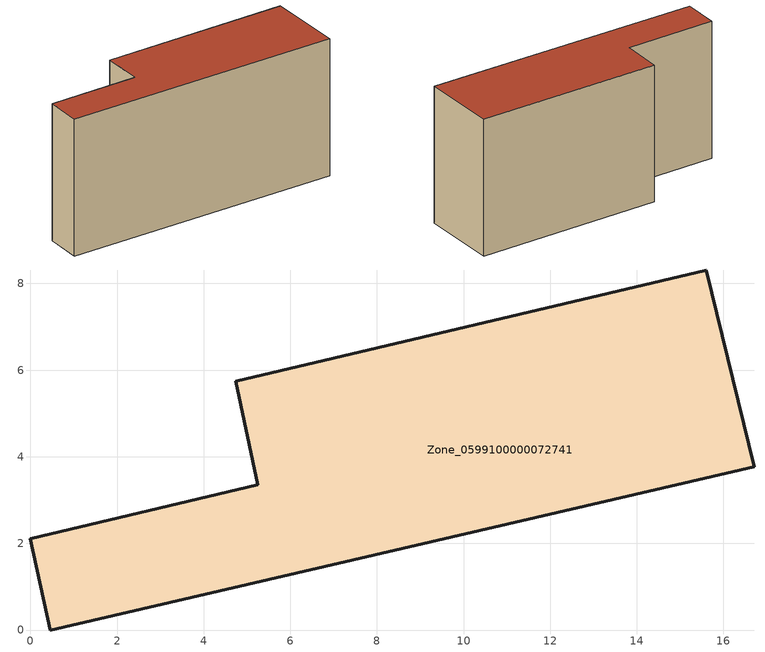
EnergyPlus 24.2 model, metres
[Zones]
Zone_0599100000072741
 floor ground (C_G): 15.61,8.31 16.71,3.77 0.46,0 0,2.11 5.25,3.35 4.74,5.74 z0
 wall outside (C_F): 16.71,3.77 15.61,8.31 4.74,5.74 5.25,3.35 0,2.11 0.46,0 16.71,3.77 z0:8.34
 roof outside (C_R): 0.46,0 16.71,3.77 15.61,8.31 4.74,5.74 5.25,3.35 0,2.11 z8.34
[BUILDING]
Pand.0599100000072741: North Axis=0; Terrain=City; Loads Convergence Tolerance Value=0.04; Temperature Convergence Tolerance Value=0.4; Solar Distribution=FullExterior; Maximum Number of Warmup Days=25; Minimum Number of Warmup Days=1
[Site:Location]
Rotterdam.The.Hague.AP_ZH_NLD Design_Conditions: Latitude=51.96; Longitude=4.45; Time Zone=1; Elevation=-4.5
[SITE:GROUNDTEMPERATURE:BUILDINGSURFACE]
18, 18, 18, 18, 18, 18, 18, 18, 18, 18, 18, 18
[MATERIAL] Thermal Absorptance=0.9; Solar Absorptance=0.7; Visible Absorptance=0.7
Name | Roughness | Thickness | Conductivity | Density | Specific Heat
G.TI.1946 | MediumSmooth | 0.15 | 1 | 540 | 1210
F.TI.1946 | Rough | 0.3 | 0.857143 | 1920 | 840
R.TI.1946 | MediumRough | 0.2 | 0.1 | 1500 | 1000
[CONSTRUCTION]
C_G: G.TI.1946
C_F: F.TI.1946
C_R: R.TI.1946
[ZONE]
Zone_0599100000072741: Type=1; Multiplier=1; Ceiling Height=Autocalculate; Volume=Autocalculate; Floor Area=autocalculate; Part of Total Floor Area=Yes
[ZONEINFILTRATION:DESIGNFLOWRATE]
Infil_Zone_0599100000072741: Zone or ZoneList or Space or SpaceList=Zone_0599100000072741; Schedule=AlwaysOn; Design Flow Rate Calculation Method=Flow/Area; Flow Rate per Floor Area=0.003; Constant Term Coefficient=1; Temperature Term Coefficient=0; Velocity Term Coefficient=0; Velocity Squared Term Coefficient=0
[HVACTEMPLATE:ZONE:IDEALLOADSAIRSYSTEM]
Zone_0599100000072741: Maximum Heating Supply Air Temperature=50; Minimum Cooling Supply Air Temperature=13; Maximum Heating Supply Air Humidity Ratio=0.0156; Minimum Cooling Supply Air Humidity Ratio=0.0077; Heating Limit=NoLimit; Cooling Limit=NoLimit; Dehumidification Control Type=ConstantSensibleHeatRatio; Cooling Sensible Heat Ratio=0.7; Dehumidification Setpoint=60; Humidification Control Type=None; Humidification Setpoint=30; Outdoor Air Method=None; Outdoor Air Flow Rate per Person=0.00944; Outdoor Air Flow Rate per Zone Floor Area=0; Outdoor Air Flow Rate per Zone=0; Demand Controlled Ventilation Type=None; Outdoor Air Economizer Type=NoEconomizer; Heat Recovery Type=None; Sensible Heat Recovery Effectiveness=0.7; Latent Heat Recovery Effectiveness=0.65
[ZONECONTROL:THERMOSTAT]
ThermostatControl_Zone_0599100000072741: Zone or ZoneList=Zone_0599100000072741; Control Type Schedule=DualSetpointControlType; Control 1=Thermostat_Zone_0599100000072741; Temperature Difference Between Cutout And Setpoint=0
[THERMOSTATSETPOINT:DUALSETPOINT]
Thermostat_Zone_0599100000072741: Heating Setpoint Temperature Schedule=HeatingSetpoint_Zone_0599100000072741; Cooling Setpoint Temperature Schedule=CoolingSetpoint_Zone_0599100000072741
[SCHEDULE:COMPACT]
HeatingSetpoint_Zone_0599100000072741: Through: 12/31, For: AllDays, Until: 24:00, 21
CoolingSetpoint_Zone_0599100000072741: Through: 12/31, For: AllDays, Until: 24:00, 24
DualSetpointControlType: Through: 12/31, For: AllDays, Until: 24:00, 4
AlwaysOn: Through: 12/31, For: AllDays, Until: 24:00, 1
